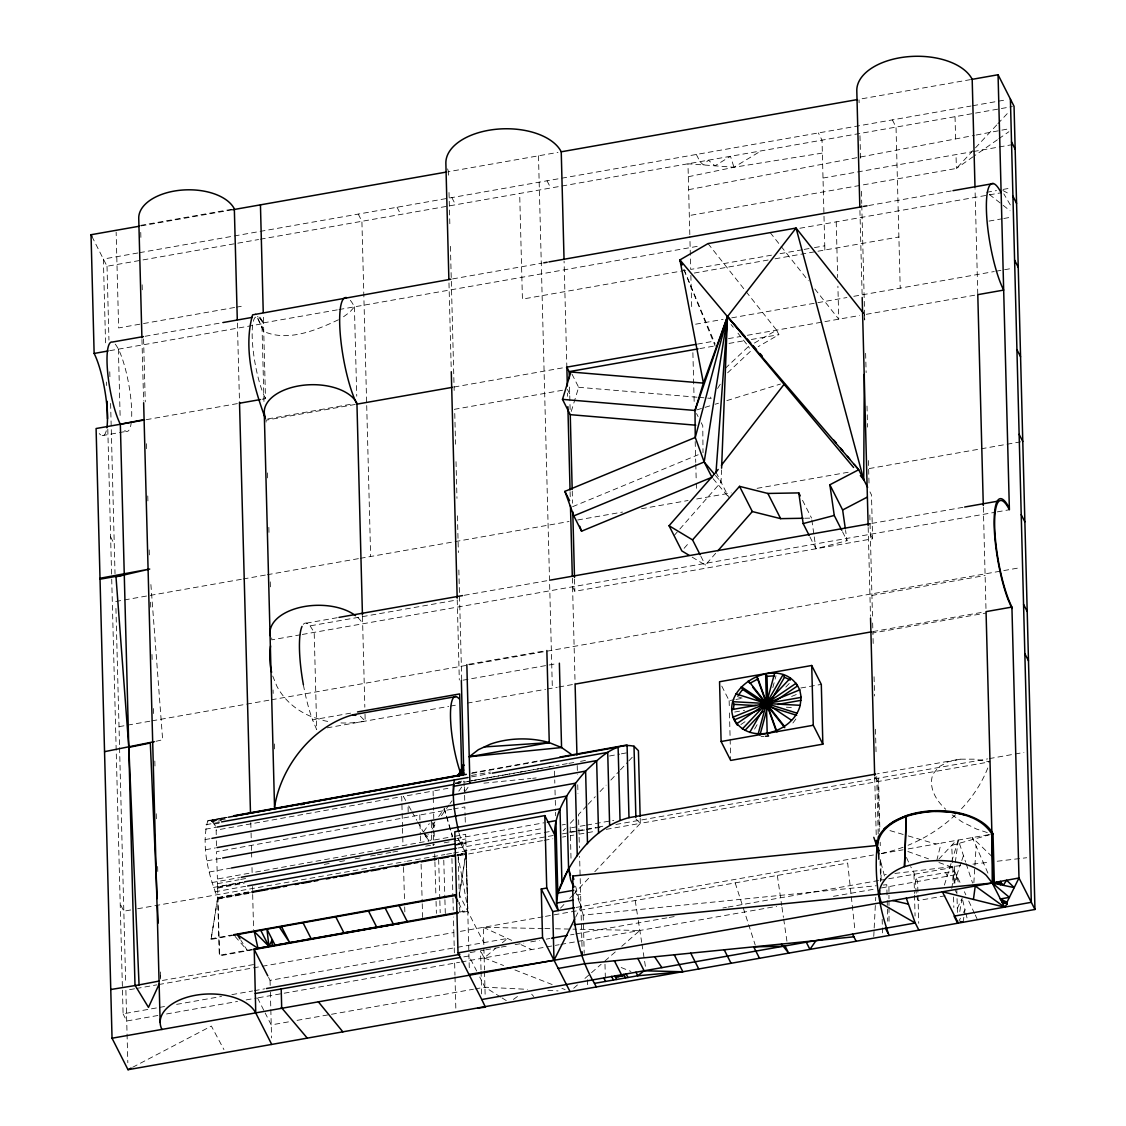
<?xml version="1.0" encoding="UTF-8"?>
<svg xmlns="http://www.w3.org/2000/svg" width="1126" height="1126" viewBox="0 0 1126 1126"><rect width="100%" height="100%" fill="white"/><g stroke="black" fill="none" stroke-linecap="round" stroke-linejoin="round"><path stroke-width="0.75" stroke-dasharray="5 3.75" d="M864.599 319.883L864.627 314.618M469.556 781.233L464.362 782.162L463.813 781.43M674.066 535.624L721.048 482.111L721.527 469.908M233.997 935.199L211.069 939.422L217.599 897.886C208.211 873.987 201.132 846.161 207.705 820.924L227.227 816.927M873.762 936.452L874.1 929.654M874.184 927.951L875.493 902.447M875.578 900.744L875.747 897.338M973.863 882.798L974.82 867.104M974.933 865.373L976.115 846.203M951.808 888.4L958.296 840.08L965.615 862.108M963.068 922.222L964.996 909.695L962.547 899.674M211.069 939.422L217.698 898.506L250.451 892.608M459.07 833.324L465.882 853.17L459.352 894.706L483.758 942.631L484.49 969.979M459.352 894.706L465.981 853.789L457.142 836.393M959.774 911.511L962.139 898.013M988.656 834.69L941.153 843.092L936.466 861.672L952.779 867.47L960.76 883.952M772.816 687.592L776.025 675.755M571.248 411.44L578.665 387.302L571.684 373.522M944.404 885.078L951.09 863.417M951.611 861.742L958.296 840.08M953.835 883.558L961.21 862.22M961.773 860.574L963.476 855.661M957.311 908.527L961.449 899.505M575.555 917.324L580.946 906.585L579.609 856.337M958.902 921.082L960.422 918.239M963.476 912.539L964.996 909.695M754.589 729.057L758.108 722.962M717.572 388.456L720.302 384.191M465.221 791.297L468.064 787.243M423.517 831.861L429.302 823.669M434.932 821.881L433.074 824.528L433.299 833.296M438.676 816.575L444.277 808.623L452.694 836.646L434.34 839.954L433.496 807.511M251.999 867.541L252.125 872.692L429.231 840.869L426.275 837.251L428.204 834.521M432.06 829.06L436.789 822.346M441.448 815.717L449.077 804.907M450.048 803.542L451.99 800.783M458.789 791.156L462.687 785.667M792.901 722.991L796.476 718.219M350.327 300.346A58.819 12.541 80 0 1 354.409 306.835L349.848 312.099L342.487 317.546M684.115 548.306L689.844 541.789M692.124 557.117L705.34 565.083L715.657 553.33M996.721 124.958L956.382 168.45L689.323 215.545M997.875 123.719L1009.431 111.263M938.817 859.166L956.312 840.432M586.899 805.611L578.511 814.548L579.397 847.808M588.096 804.33L595.288 796.673M600.074 791.564L606.07 785.174M610.855 780.065L619.244 771.127M620.44 769.846L627.632 762.175M628.829 760.909L632.418 757.066M563.183 830.833L565.491 828.384M573.697 819.658L570.094 823.486L571.093 861.517M573.204 894.677L589.982 876.844M594.781 871.749L640.328 823.359L990.021 761.809L974.567 759.177L960.239 759.177L877.421 773.801M560.495 908.147L565.097 903.263M569.7 898.393L571.994 895.944L580.58 894.438M785.807 687.099L790.607 682.004M725.327 368.315L748.494 346.498L737.614 332.747M727.607 372.819L750.775 350.988L748.494 346.498M573.711 988.234L577.455 984.954M584.943 978.424L601.157 964.264M604.901 960.985L615.26 951.949M621.735 946.304L639.85 930.484L578.3 929.246M461.21 961.97L484.18 957.916L495.834 948.176M502.323 942.772L507.502 938.451L457.522 947.29M513.4 999.409L519.016 995.384M997.355 139.793L974.581 155.712M998.79 138.779L1008.854 131.742M973.174 156.697L956.382 168.45L956.016 154.586M740.894 724.525L747.974 719.697M688.31 176.726L733.969 167.267L761.007 150.912M754.406 343.05L776.588 330.143L778.868 334.647L758.178 346.681M338.363 319.798C316.082 330.312 287.749 342.135 263.766 331.438L255.701 313.647M132.657 1067.279L211.378 1026.067L223.933 1049.587M572.655 506.672L698.19 454.763M791.62 696.445L797.982 693.841M696.67 409.963L713.434 404.769M715.123 404.248L718.472 403.221M726.847 400.617L780.501 384.036M990.247 834.577L951.681 845.401L952.357 858.983M809.918 536.877L815.942 548.77L847.033 540.649L845.57 530.43M881.461 853.48L891.201 851.101A125.845 100.636 -26.9 0 0 903.502 847.076M155.979 741.288L162.651 739.768L150.645 581.241M960.239 759.177L948.008 761.838L938.704 766.947L932.961 774.167C928.049 787.243 936.142 800.685 945.727 809.256M459.675 912.074L467.586 910.582L465.981 853.789L457.367 855.352M688.648 189.661L858.772 157.33M860.489 157.007L974.412 135.359M976.115 135.036L1009.642 128.66M555.962 765.68L559.129 765.075M205.706 849.75L215.376 847.92M908.203 848.905L941.153 843.092M580.537 761.345L585.647 760.402M609.476 756.01L619.694 754.124M621.397 753.815L628.195 752.562M252.576 949.823L219.584 955.875L217.614 886.95L244.046 882.094M217.67 888.132L244.117 883.263M217.98 898.365L250.971 892.299M217.98 899.083L250.985 893.031M881.348 887.935L956.41 874.635L958.859 884.656M455.397 783.612L463.996 782.049M217.614 886.95L217.402 879.026L250.479 872.988M217.571 883.643L239.036 879.73M240.683 879.434L245.637 878.533M217.67 887.33L244.089 882.517M458.015 843.67L544.069 828.187M217.951 897.521L250.971 891.496M542.436 840.672L458.169 855.844L459.464 900.645M472.061 772.83L539.227 760.754M208.282 820.699L227.241 817.293M207.705 820.924L226.678 817.518M471.512 773.421L538.777 761.331M211.055 820.826L226.579 818.025M211.899 821.445L227.41 818.644M209.985 820.038L212.744 822.064L221.358 820.516M471.414 775.476L490.443 772.056M206.044 824.696L221.569 821.896M471.569 776.87L490.528 773.463M214.123 824.105L221.02 822.867M458.254 781.796L461.702 781.177M455.185 782.978L463.954 781.585M471.287 780.923L476.481 779.98M478.212 779.671L492.062 777.179M493.793 776.87L507.643 774.378M509.374 774.069L523.224 771.577M524.941 771.268L538.791 768.777M540.522 768.467L554.372 765.976M205.439 829.2L217.515 827.019M216.234 834.662L216.164 830.115L401.729 796.645L402.475 826.597M434.735 790.719L447.881 788.341M205.016 839.616L211.913 838.363M451.737 809.256L216.53 851.65L217.402 879.026M207.156 860.799L220.949 858.322M209.281 871.988L231.689 867.963M454.313 836.365L465.685 834.31L469.317 968.979M211.913 882.573L239.5 877.604M456.748 838.476L543.942 822.796M432.553 844.922L434.467 844.584M453.947 841.08L465.854 838.926M324.246 864.388L329.397 863.459M339.672 861.615L344.823 860.686M355.112 858.842L360.25 857.913M370.538 856.07L375.676 855.141M377.393 854.831L384.248 853.607M385.965 853.297L391.102 852.368M392.819 852.058L399.674 850.834M444.207 842.825L450.71 841.657M213.447 887.457L242.752 882.179M458.282 843.36L461.73 842.727L461.787 845.598M562.24 824.908L565.379 824.345M454.96 844.613L465.953 842.614M214.883 891.82L245.918 886.232M458 848.033L542.563 832.832M544.28 832.522L551.191 831.284M217.599 897.886L250.352 891.989M457.269 854.718L465.882 853.17M457.972 855.141L466.277 853.649M544.168 840.362L552.824 838.8M210.97 938.803L231.66 935.073M251.844 949.471L219.288 955.298L217.698 898.506M425.698 846.161L430.751 845.26M466.248 852.79L457.747 854.324L467.811 908.668L466.277 854.367M140.553 225.397L232.632 209.14M141.172 225.89L232.786 209.732M448.556 175.163L448.472 171.687L557.989 152.376M970.471 79.622L859.011 99.285L859.11 102.748M137.822 252.984L103.381 259.05L105.619 345.274M139.54 252.674L232.533 236.277M234.264 235.967L258.375 231.717M260.092 231.407L971.048 106.013M972.765 105.717L1006.982 99.679M91.896 236.432L107.026 266.257L258.586 239.528M260.303 239.219L1012.373 106.576M823.007 178.049L971.808 151.813M973.413 151.531L1013.344 144.466M234.602 307.482L118.638 327.933L116.147 232.153M236.333 307.173L241.527 306.258M452.624 278.91L542.042 263.146M868.723 205.523L951.259 190.956M145.184 336.266L222.948 322.557M986.643 192.307L996.482 190.576M1003.041 189.421L1011.232 187.986M337.265 309.861L263.512 322.866L262.048 327.582L263.977 402.024M338.982 309.566L699.401 245.989M799.854 228.268L1001.127 192.771M109.729 350.693L263.54 323.57L263.287 314.196M685.565 270.339L522.422 299.108L519.677 193.475M771.493 255.18L690.717 269.424L689.858 236.404M780.079 253.674L802.43 249.733M804.147 249.423L812.733 247.903M814.45 247.607L824.767 245.792L822.022 140.145L818.363 132.952M694.263 273.055L768.157 260.022M775.04 258.811L816.28 251.534M817.997 251.225L898.886 236.995M989.036 221.09L1002.154 218.782M1003.801 218.486L1011.992 217.051M146.267 419.674L237.839 403.53M262.034 399.251L265.497 398.646L263.54 323.57L260.373 318.559L257.502 316.448M695.601 324.204L723.103 319.348M731.703 317.842L846.907 297.531M853.789 296.321L994.286 271.535M995.989 271.225L1011.387 268.509M102.114 435.649L117.709 432.891M119.44 432.581L126.379 431.371M267.735 418.928L353.494 403.798M355.239 404.459L266.046 420.195L266.186 425.459M454.074 387.02L566.857 367.132L564.084 261.133M697.501 344.092L714.7 341.051M728.452 338.63L740.486 336.505M747.368 335.295L859.448 315.533M866.33 314.309L977.79 294.66L975.032 188.661M699.795 348.596L715.263 345.865M729.015 343.43L744.483 340.699M751.366 339.489L778.868 334.647M562.55 390.243L454.651 409.273L455.566 444.207M115.753 601.467L241.471 579.285M243.188 578.975L265.581 575.034M267.298 574.724L358.575 558.623M360.292 558.327L569.024 521.507M577.652 519.987L622.509 512.077M641.496 508.727L688.07 500.507M696.698 498.987L731.196 492.906M757.08 488.332L848.511 472.202M869.216 468.557L1021.043 441.772M306.371 623.142L337.279 617.695M464.32 595.288L548.573 580.425M871.82 523.407L964.672 507.024M303.274 624.353A58.819 12.541 80 0 1 310.1 625.873L457.226 599.919L459.309 680.005M300.614 634.754L271.774 639.85L271.633 634.571M302.317 634.459L995.595 512.189M997.312 511.88L1009.389 509.754M572.571 586.801L574.851 591.291L872.622 538.777L871.482 494.919L869.962 491.907M468.543 664.326L545.153 650.814M119.018 726.664L125.943 725.44M127.674 725.13L150.166 721.161M151.897 720.851L269.607 700.09M271.338 699.795L1020.832 567.574M871.932 595.443L985.109 575.485M463.067 680.174L547.32 665.311M549.052 665.002L557.637 663.481M303.401 684.819A58.819 12.541 80 0 0 312.549 719.88L350.636 713.152M327.117 727.846L448.697 706.41M450.4 706.101L457.212 704.904M467.262 703.131L545.547 689.323M547.236 689.028L557.229 687.268M558.848 686.973L573.472 684.397M872.875 631.587L984.335 611.939M873.185 643.481L872.917 632.981L986.08 613.023M721.766 686.1L729.141 700.654L734.265 699.753M735.968 699.443L742.794 698.247M800.825 688L821.304 684.397M734.673 712.04L744.61 710.281M467.417 781.444L472.526 780.529M474.229 780.219L487.882 777.799M489.585 777.503L503.223 775.068M504.927 774.772L511.753 773.562M513.456 773.252L518.565 772.352M520.268 772.042L527.095 770.831M528.798 770.522L535.624 769.311M537.327 769.016L550.966 766.581M456.114 783.626L461.069 782.753M453.37 808.961L464.827 806.934L465.094 815.491M130.729 909.963L123.818 911.187L120.215 904.009M137.625 908.752L405.191 861.559M406.908 861.263L444.883 854.564M446.614 854.254L451.793 853.339M615.922 824.457L987.572 758.896M989.304 758.6L1023.914 752.45M570.418 835.689L573.866 835.084M579.045 834.169L596.062 831.157M606.281 829.355L640.328 823.359L640.187 818.166M576.076 907.443L873.523 854.972M134.515 988.797L125.887 990.317L127.829 1062.747M136.246 988.501L156.95 984.842M158.682 984.546L260.528 966.601M262.245 966.291L453.848 932.525L453.454 917.028M460.407 931.371L543.745 916.677M545.477 916.367L847.667 863.037L850.932 893.256L831.903 896.606M268.537 977.368L270.057 980.352L454.228 947.867L453.848 932.525M111.713 579.045L123.086 1013.836L164.523 1006.517M176.613 1004.378L221.512 996.454M231.872 994.624L252.59 990.979M254.321 990.669L264.68 988.839M470.161 952.568L477.072 951.357M483.983 950.133L480.52 950.738L481.013 969.683M485.714 949.823L492.639 948.599M494.37 948.303L499.564 947.388M501.295 947.079L508.234 945.854M515.159 944.63L523.815 943.109M530.74 941.885L539.396 940.365M546.321 939.14L549.784 938.521M570.558 934.862L574.021 934.256M575.752 933.947L667.521 917.76M669.252 917.451L676.177 916.226M722.92 907.992L726.383 907.373M728.114 907.063L812.958 892.102L876.281 885.74M813.394 892.045L878.505 880.56M880.222 880.265L885.36 879.364L880.49 860.799M888.738 878.759L952.779 867.47L952.441 860.672M157.893 1015.497L126.717 1021L123.086 1013.836M166.549 1013.963L237.558 1001.436M246.214 999.902L256.615 998.072M258.347 997.763L459.563 962.266M481.252 952.174L484.18 957.916L559.129 944.714M560.847 944.404L576.301 941.688M578.018 941.378L776.644 906.36M945.108 895.789L918.126 900.547C913.467 889.793 918.647 876.675 910.554 866.64M288.439 1021.887L271.225 1024.927L265.145 1012.95M297.053 1020.367L329.749 1014.582M331.48 1014.287L473.455 989.219M585.084 825.372L573.261 827.441A43.689 9.318 80 0 0 570.952 828.356M586.773 825.077L613.783 820.333M569.263 832.114L596.175 827.399M597.864 827.103L604.592 825.921M453.525 853.044L553.725 835.408M562.367 833.887L584.83 829.932M586.562 829.637L602.1 826.892M562.564 837.082L565.702 836.519M881.503 853.578L903.066 849.806M463.799 956.875L468.979 955.974L476.664 971.006M850.932 893.256L876.183 888.836M475.088 988.938L484.94 987.192L527.447 989.346M455.157 845.288L465.953 843.416M162.397 980.465L254.462 964.419M562.296 764.484L567.237 763.639M568.883 763.358L573.838 762.527M467.797 911.413L459.816 912.707L459.521 902.362M689.816 234.672L687.972 163.777L733.969 167.267L822.36 153.08M881.151 879.913L881.039 875.099L886.232 874.48M894.903 873.438L960.788 865.584M972.92 864.135L990.261 862.08M997.2 861.249L1026.673 857.731M575.597 886.204L583.198 915.128L812.958 892.102M883.277 885.036L886.767 884.684L887.133 898.604M483.899 783.161L530.923 778.474M532.668 778.305L536.159 777.953M761.035 736.559L764.047 736.362M804.696 518.227L811.565 518.101L813.999 535.146M483.758 942.631L483.35 927.331L543.14 928.542M544.9 928.57L553.682 928.753M555.442 928.781L576.54 929.217M547.855 990.373L558.06 990.894M786.356 707.198L794.801 707.649M578.665 387.302L697.219 397.239M698.965 397.379L711.168 398.407L709.619 395.353M889.976 830.608L906.557 835.436M908.218 835.928L936.058 844.036M737.291 696.572L745.313 699.105M987.277 832.578L976.411 829.003L961.9 821.797L952.146 814.914M907.837 851.509L928.514 858.842M484.18 957.916L503.603 965.517M514.934 969.965L552.162 984.532M561.874 988.332L565.111 989.599M621.172 967.515L630.926 971.428M483.35 927.331L512.034 940.534M521.085 944.7L531.655 949.556M1002.9 190.519L1010.416 194.559M500.634 997.045L484.94 987.192L479.746 977.016M502.055 997.946L509.191 1002.422M989.388 194.488L1001.774 204.242M1003.153 205.326L1010.036 210.759M992.105 856.633L972.343 837.589L988.065 873.424M635.937 818.968L640.328 823.359M360.362 716.192L365.204 721.133A95.668 76.498 -26.9 0 1 337.617 722.723M531.683 994.174L533.794 996.594M235.095 936.452L247.227 950.302L240.908 940.309M259.022 317.574L263.512 322.866L259.43 316.378M715.432 475.397L721.048 482.111M713.054 478.62L727.692 496.059M424.544 833.127L430.737 840.714M770.198 232.618L779.994 244.975M781.078 246.355L808.285 280.712M814.816 288.946L838.757 319.179L837.899 286.159M708.029 243.582L745.032 290.297M746.116 291.662L776.588 330.143M731.084 324.513L733.265 327.258M462.814 847.512L457.902 838.406M212.744 822.064L215.516 826.146L216.164 830.115M874.916 776.743L877.956 781.571L879.265 831.495M310.1 625.873L314.196 632.362L316.73 729.69L312.549 719.88M1010.318 204.918L1003.815 193.841M405.712 800.53L403.375 796.363L433.088 791.029L433.214 795.969M411.173 810.284L408.048 804.696L408.217 814.014M411.961 811.677L416.789 820.305M417.619 821.783L423.193 831.734M423.967 833.113L428.387 841.023M431.23 820.924L433.989 826.315M458.592 902.77L463.067 911.469M424.206 833.212L426.275 837.251M257.53 997.988L264.385 1011.458M892.369 119.891L896.029 127.097L900.223 288.143M696.332 154.473L699.992 161.665L703.426 164.959L708.353 160.188L714.982 165.832L730.492 156.289L733.969 167.267M870.342 534.273L872.622 538.777M842.515 531.754L847.033 540.649M802.542 500.324L811.565 518.101M955.101 890.117L956.312 892.51M945.587 872.636L947.402 876.225M696.544 413.538L698.106 416.592M701.202 422.714L702.765 425.769L703.018 452.765M716.023 472.202L728.818 497.396M547.039 180.807L550.698 188M700.836 556.188L705.34 565.083M569.714 393.875L567.434 389.385L567.617 396.31M451.864 197.585L455.509 204.791M397.056 207.254L400.715 214.461M358.265 214.095L361.91 221.301L366.654 403.812M110.615 536.877L114.261 544.097M964.391 891.722L965.841 894.832M968.74 901.039L974.539 913.467M975.271 915.016L977.438 919.675M263.766 331.438L256.911 316.702L255.109 317.391A45.364 9.67 80 0 0 253.505 353.029A45.364 9.67 80 0 0 265.497 398.646L265.511 399.336M906.472 857.463L909.878 865.12M684.003 269.635L715.165 344.049M683.932 269.691L715.193 346.132M272.717 676.022L276.897 686.241A95.668 76.498 -26.9 0 0 312.226 716.981L324.499 720.753A95.668 76.498 -26.9 0 0 329.327 721.696M966.15 863.712L972.568 883.051M735.179 882.883L755.236 945.066M574.893 890.061L580.946 906.585L582.015 946.586M447.599 168.886L448.472 171.687M444.277 808.623L446.163 815.266M446.642 816.927L452.342 836.857M965.812 913.031L967.445 919.703M635.219 900.533L638.048 918.83M638.301 920.505L641.679 942.349M641.947 944.052L645.62 967.783M781.951 907.162L783.443 917.38M783.696 919.083L786.933 941.223M777.32 875.451L781.697 905.473M814.239 536.849L815.942 548.77M851.312 896.676L855.028 930.963M160.455 975.51L160.61 979.015M465.151 817.195L465.362 824.049M443.771 860.165L444.869 898.041M444.911 899.758L445.361 915.241M438.661 859.349L439.802 898.928M439.844 900.645L440.196 912.693M434.903 861.756L435.861 894.438M436.058 901.321L436.395 913.369M421.096 864.233L422.194 902.053M422.236 903.77L422.686 919.238M403.558 867.4L404.501 900.012M404.698 906.88L404.839 912.032M402.517 828.328L402.981 845.584M270.057 980.352L270.198 985.447M270.381 992.231L271.563 1037.919M250.788 822.571L250.971 829.426M251.534 850.397L251.267 840.601M251.577 852.115L251.802 860.686M983.336 507.291L986.052 611.629M955.031 116.696L955.622 138.934M956.41 874.635L956.65 883.305M956.833 890.244L956.917 893.706M957.058 898.647L957.452 913.453M954.918 883.178L954.595 871.045L915.79 877.886L917.62 881.475L917.943 893.622M952.779 867.47L953.187 883.122M953.567 897.028L953.835 907.472M917.986 895.353L918.717 923.306M913.96 874.297L914.467 893.439M914.523 895.17L915.072 916.043M887.189 900.35L887.738 921.209M878.547 778.249L879.885 830.129M880.194 842.234L880.279 845.696M880.645 859.532L881.039 875.099M882.165 919.21L882.348 926.163M882.39 927.894L882.573 934.847M880.025 860.827L880.588 881.7M859.968 135.725L860.545 158.287M861.404 191.265L861.728 203.412M861.77 205.143L864.754 319.883M865.627 353.297L866.133 372.622M867.006 406.036L867.555 427.12M868.428 460.534L869.019 483.378M869.835 514.976L870.018 522M870.06 523.745L872.467 616.105M872.65 622.988L872.917 632.981M874.072 676.74L874.578 695.995M875.451 729.254L876.056 752.013M876.704 776.518L878.224 835.126M859.926 210.463L862.15 295.758M868.174 527.447L870.482 616.218M874.705 777.278L876.267 836.815M836.224 221.864L837.674 277.475M729.141 700.654L729.282 705.918M729.465 712.955L730.647 758.657M690.871 275.377L691.758 309.467M692.884 352.677L694.207 403.192M695.192 441.505L695.741 462.406M695.784 464.151L696.248 481.576M696.29 483.307L696.515 492.02M604.986 964.25L605.38 978.888M587.533 979.719L587.702 986.686M569.531 387.034L570.164 411.201M572.247 491.049L572.557 503.209M574.541 579.2L574.851 591.291M583.198 915.128L584.211 953.356M570.094 491.766L570.277 498.705M572.346 578.159L575.105 684.115M577.216 765.469L577.455 774.238M577.737 784.752L577.962 793.52M538.481 155.81L552.345 688.127M554.513 771.127L554.822 783.147M555.005 790.002L555.231 798.587M555.287 800.304L555.554 810.593M555.597 812.31L555.695 815.745M484.532 971.696L485.193 996.946M481.055 971.414L481.661 994.638M449.007 192.518L449.921 227.227M450.414 246.327L454.172 390.44M456.016 461.674L456.973 498.368M457.438 515.835L458.381 552.528M458.845 569.995L461.702 679.668M463.968 780.994L464.222 790.987M448.978 282.95L451.245 369.99M451.92 858.505L452.905 896.38M452.962 898.098L453.271 910.146M454.228 947.867L454.369 952.962M454.637 963.138L454.96 975.186M455.003 976.904L455.917 1011.838M434.706 853.775L434.833 858.434M433.341 835.042L433.623 845.57M431.272 822.684L431.554 833.198M431.596 834.957L431.779 841.966M419.787 814.886L420.308 834.324M420.35 835.942L420.533 842.431M366.71 405.571L370.637 556.497M354.409 306.835L356.745 396.183M362.488 616.781L364.838 707.227M365.021 714.18L365.204 721.133M267.425 472.906L267.608 479.929M268.847 527.376L268.973 532.654M270.254 581.861L270.395 587.125M273.069 689.957L273.168 693.433M274.477 743.934L274.617 749.156M251.07 832.86L251.225 839.053M252.506 886.472L252.59 889.61M252.674 894.494L253.589 929.626M237.389 323.063L239.458 400.392M140.75 232.392L140.933 239.374M142.143 284.794L142.369 293.534M143.579 338.954L145.268 401.855M146.38 443.7L146.563 450.653M147.773 495.933L147.999 504.631M149.209 549.896L149.392 556.863M150.602 602.185L150.828 610.897M151.982 654.487L152.221 663.2M153.432 708.535L153.657 717.262M154.825 761.007L155.008 768.045M156.232 813.746L156.415 820.784M157.64 866.485L157.823 873.523M160.455 971.963L160.638 979.001M141.96 339.531L143.593 400.983M118.385 349.173L120.158 417.267M107.026 266.257L108.955 340.108M109.771 371.763L109.954 378.8M110.601 403.418L115.021 573.641M115.936 608.42L119.525 745.989M119.567 747.748L125.704 983.294M106.576 382.024L106.66 385.528M107.8 429.175L111.671 577.286M824.767 245.792L824.865 250.014M433.257 797.616L433.454 805.864M464.475 787.046L464.602 793.675M464.63 795.336L464.771 803.612M216.333 840.784L216.474 848.54M888.935 886.542L888.977 898.759M888.977 900.504L889.005 905.754M889.005 907.5L889.061 924.953M357.801 617.541A47.236 26.517 -1.5 0 1 362.671 623.818M987.769 768.031A125.845 100.636 -26.9 0 1 959.985 810.354M955.467 814.816A125.845 100.636 -26.9 0 1 908.049 845.288M131.348 421.771A45.364 9.67 80 0 1 123.494 429.259M115.232 344.162A45.364 9.67 80 0 1 131.517 419.885M106.266 430.794A45.364 9.67 80 0 1 99.243 433.538"/><path stroke-width="1.5" d="M860.348 475.58L863.726 479.62L864.289 374.296M252.632 891.187L252.632 892.735M458.69 831.804C454.918 814.928 451.568 797.264 454.341 779.966L468.12 777.489M233.997 935.199L254.265 931.498L268.945 946.403L272.056 945.798L272.295 939.689L268.945 946.403L253.378 949.204M721.597 468.177L727.466 316.603L796.068 228.057L863.529 313.239M211.913 838.363L453.299 794.886L453.736 784.47L217.515 827.019M689.182 555.343L681.835 550.924L669.055 525.729L716.023 472.202L727.466 316.603L679.935 259.923L708.029 243.582L796.068 228.057L863.726 479.62M737.333 725.13C711.519 689.112 781.894 649.857 799.685 689.9M733.406 709.155L733.997 704.383L732.632 701.681L800.192 705.312L801.163 697.374L799.784 689.844L733.026 717.149C746.496 746.608 793.197 733.35 800.192 705.312M574.443 907.725L558.2 910.596L556.54 903.08L554.639 830.664C556.328 807.595 570.868 787.947 585.604 771.099C598.568 759.163 614.599 741.809 634.008 746.242L638.414 750.69L640.145 816.434M547.363 822.191L555.906 820.643L557.806 893.073L556.54 903.08L572.937 900.181M973.441 899.435L975.243 885.993L1004.547 907.134L1031.317 902.306L1010.402 99.074M867.639 487.333L858.702 469.725L727.466 316.603L695.263 437.465L564.886 491.386L573.81 515.891L581.565 531.19L711.942 477.283L704.172 461.984L727.466 316.603L744.891 336.364M462.913 767.974L463.546 764.85L458.282 775.307L456.002 776.208L228.395 817.209M462.828 768.284L463.546 764.85L460.548 772.886M859.828 207.001L856.802 90.798A58.819 33.006 -1.5 0 1 907.148 56.779A58.819 33.006 -1.5 0 1 972.188 79.327L998.058 74.752L1014.047 106.28L1034.963 909.47L889.104 935.439C877.717 904.22 873.255 869.863 878.294 836.97C889.385 817.462 913.819 812.353 934.524 811.058L934.974 811.339C955.425 811.424 980.155 815.323 991.922 834.099L993.231 882.798L992.273 883.023L112.037 1038.214L96.09 428.527L144.536 419.984M877.661 845.542C878.59 830.298 893.242 821.262 906.233 816.603L904.474 866.64C892.397 871.045 879.772 880.321 878.942 894.199L881.137 902.559M758.164 733.955L774.66 673.052M759.994 734.954L767.777 706.199L766.412 703.497M461.871 770.789L463.546 764.85M572.191 489.317L570.249 414.664L562.493 399.364L570.91 372.002L703.412 383.107L727.466 316.603L853.592 467.487M727.466 316.603L694.995 410.469L695.263 437.465L704.172 461.984L714.306 474.06M573.19 890.37L557.806 893.073C569.193 860.095 594.021 826.765 628.984 817.673L875.704 774.111M557.806 893.073L568.588 868.554L566.631 796.082L222.681 857.998M159.245 983.885L148.477 1007.376L134.993 985.236L120.341 424.249A45.364 9.67 80 0 1 107.716 372.959A45.364 9.67 80 0 1 112.347 342.051L143.452 336.575M957.719 923.334L954.074 916.156L1004.547 907.134L1007.066 904.065L1006.968 902.25L1018.988 877.984L1011.922 607.069A58.819 12.541 80 0 1 994.68 526.912A58.819 12.541 80 0 1 1009.389 509.754L998.058 74.752M554.639 830.664L555.808 836.998L544.815 815.604L454.805 831.79L458.015 952.892L468.951 974.426L554.006 960.281L574.795 918.858M749.705 732.449L783.119 674.558L784.484 677.261L790.339 680.034M771.296 700.105L784.484 677.261M738.177 695.375L742.653 689.408L741.274 686.705L791.536 720.288M716.023 472.202L718.163 469.443M721.372 465.305L784.456 383.853M1000.507 884.74L1001.563 883.46L1000.479 881.377L993.231 882.798M700.09 554.71L692.56 539.889L739.543 486.362L767.862 493.455L798.784 492.906L800.276 495.876M717.952 550.727L752.323 511.556L780.656 518.65L802.979 518.256M742.372 728.958L790.438 678.035M744.948 730.394L762.978 711.294M883.98 828.863L893.157 821.783L905.374 815.97A59.411 33.301 -1.5 0 1 993.019 833.817L994.314 882.517L995.018 883.6L996.679 882.066L997.763 884.163L1000.479 881.377L1018.988 877.984L1034.963 909.47M234.138 816.04L457.142 775.758L463.687 770.029L458.282 775.307L234.124 815.688M889.104 935.439L856.14 941.252L853.888 936.804L814.478 940.759L644.114 970.781L637.766 975.778L594.472 983.364C575.161 951.16 571.952 912.764 572.923 876.014L876.492 845.57L878.716 854.057L878.857 859.279M559.369 663.186L561.564 747.551L469.232 756.742L478.409 749.663L490.457 744.117A58.819 33.006 -1.5 0 1 549.263 742.625L561.564 747.551L571.065 754.153M736.685 723.751L796.124 683.243L797.49 685.945L774.857 701.371M776.152 730.774L756.658 676.219L758.037 678.922L749.733 683.383L748.354 680.681L784.456 726.312M574.204 924.657L992.273 883.023L1009.389 897.366L1000.409 898.956L1006.968 902.25L1005.11 903.235L1002.027 902.165L992.273 883.023L986.235 875.31A57.173 32.035 -1.5 0 0 921.518 862.122L904.474 866.64L906.346 816.406C924.939 810.509 945.164 809.594 964.039 814.745M841.769 530.276L834.253 515.455L829.862 484.785L858.702 469.725L854.198 464.348M845.33 528.727L842.642 509.979L866.921 497.298M112.037 1038.214L128.012 1069.7L131.109 1068.081M457.142 775.758L463.757 772.9L456.565 775.983L463.799 774.336L461.35 680.47M573.81 515.891L704.172 461.984M734.405 719.852L759.825 709.45M993.019 833.817L991.922 834.099L986.052 611.629L1011.922 607.069M798.784 492.906L803.162 523.576L834.253 515.455M463.799 774.336L456.002 776.208L466.347 774.35M456.044 696.586L352.832 714.799C312.606 726.157 280.909 766.426 274.533 807.173L264.258 412.412M104.577 751.661L154.304 741.668M110.742 989.515L139.061 984.898L128.828 747.382L150.321 743.005L157.105 898.59M120.341 424.249L144.029 419.646M240.007 938.873L237.29 934.594L257.995 948.373L254.265 931.498L454.862 895.522L457.846 901.321M139.061 984.898L159.019 981.084M468.951 974.426L481.787 999.522L644.114 970.781L682.877 971.766L856.14 941.252M997.763 884.163L1001.563 883.46L1003.252 885.303L1006.644 880.25L1014.23 887.598L992.273 883.023L991.964 835.196M458.282 912.989L254.237 949.528L255.757 1013.006L271.732 1044.421L682.342 971.738L637.766 975.778L635.937 972.188M255.25 993.512L460.365 957.48M806.272 942.209L809.932 949.387L816.012 940.604L915.255 922.996L918.9 930.175M461.716 774.688L458.282 775.307L459.352 776.11M559.904 757.038L627.069 744.962L628.984 817.673M540.494 761.021L618.104 747.059L620.018 819.742M300.712 804.682L304.161 804.063M221.569 821.896L454.341 779.966M492.259 773.154L607.716 752.393L609.63 825.048M453.426 786.342L596.639 760.599L598.553 833.198M453.299 794.886L585.604 771.099L587.505 843.67M216.994 847.611L575.358 783.217L577.272 855.718M231.689 867.963L559.988 808.862L561.902 881.32M241.217 877.295L455.031 838.786M244.483 881.869L454.834 843.979M247.65 885.923L456.283 848.342M252.083 891.679L455.537 855.028M252.182 892.299L267.692 889.512M271.141 888.878L279.769 887.33M283.217 886.711L286.666 886.092M295.279 884.543L298.728 883.91M302.176 883.291L310.804 881.742M314.253 881.123L317.701 880.504M326.315 878.942L329.763 878.322M333.212 877.703L336.66 877.084M340.108 876.464L348.736 874.916M352.185 874.283L360.799 872.734M364.247 872.115L367.695 871.496M371.144 870.877L379.772 869.314M383.22 868.695L386.668 868.076M395.296 866.527L398.745 865.908M402.193 865.289L410.807 863.726M414.255 863.107L417.704 862.488M421.152 861.869L436.677 859.068M440.125 858.448L448.739 856.9M452.188 856.281L455.636 855.661M233.378 934.763L455.805 894.706M541.24 889.005L546.729 888.02L558.2 910.596L552.711 911.581L541.24 889.005L542.535 937.705L569.967 991.499M272.056 945.798L457.986 912.384M458.015 952.892L542.535 937.705M106.871 427.796A45.364 9.67 80 0 0 94.134 353.451L91.037 234.729L139.441 226.199M232.786 209.732L446.74 171.996M448.88 279.473L445.868 163.27A58.819 33.006 -1.5 0 1 496.2 129.265A58.819 33.006 -1.5 0 1 561.241 151.799L857.28 99.595M450.907 279.22L252.59 314.858C242.991 348.849 253.589 386.401 265.454 418.788M543.759 262.837L547.194 262.231M548.911 261.922L861.854 206.734M863.572 206.424L867.006 205.819M952.99 190.66L993.315 183.552M222.948 322.557L252.323 317.363M94.134 353.451L107.997 351.002M239.571 403.221L260.303 399.561M452.37 387.33L356.942 404.15A58.819 12.541 80 0 1 340.573 337.673A58.819 12.541 80 0 1 346.597 297.616M567.335 385.951L566.857 367.132L695.784 344.387M566.857 367.132L569.137 371.636L698.078 348.891M100.073 578.257L149.716 569.052L115.992 576.836L128.828 747.382M100.101 579.186L124.353 574.907M338.996 617.386L462.589 595.584M550.29 580.115L870.102 523.717M964.672 507.024L998.227 501.112M357.547 711.942L459.675 693.926L461.66 769.973M871.144 631.897L575.105 684.115L576.948 755.039M811.719 665.494L719.556 681.737L721.104 741.513L730.69 760.416L822.853 744.159L821.304 684.397L811.719 665.494L813.268 725.257L822.853 744.159M731.647 709.633L801.163 697.374M469.232 756.742L549.263 742.625L546.856 650.518M777.714 704.454L800.882 700.358M721.104 741.513L813.268 725.257M266.398 988.529L459.802 954.398M551.515 938.225L567.096 935.467M558.158 968.459L584.478 963.786L814.478 940.759M128.012 1069.7L271.732 1044.421M259.219 948.036L267.791 946.53M271.211 945.924L274.645 945.333M278.066 944.728L281.5 944.123M284.92 943.518L293.492 942.026M296.912 941.42L401.433 923.067L343.951 932.905L335.773 916.874M615.472 977.185L624.451 975.609M478.001 1007.967L485.419 1007.207L481.787 999.522M484.335 746.932L549.263 742.625M765.539 736.277L768.551 736.08L767.186 733.378L765.638 673.615L767.003 676.318L774.519 675.839M785.019 945.953L788.679 953.131L783.217 946.262L753.688 946.839L759.501 958.282M1006.968 902.25L1002.027 902.165L1004.547 907.134L942.349 891.736L958.268 923.081M733.997 704.383L755.954 705.566M562.493 399.364L694.995 410.469L703.412 383.107L679.935 259.923L681.976 264.779L679.935 259.923M570.249 414.664L695.784 425.192M352.832 714.799L355.844 715.362M618.47 976.664L614.824 975.932L616.654 979.507M892.735 900.518L908.443 904.15M960.295 921.462L963.068 922.222M735.911 693.869L796.898 713.138M796.659 715.32L767.777 706.199L784.766 727.678M1007.066 904.065L1004.561 902.179M880.025 902.756L915.255 922.996L906.261 898.126M669.055 525.729L692.56 539.889M742.653 689.408L763.597 703.398M1004.111 902.911L1000.409 898.956M747.214 339.01L750.69 342.951M753.012 345.583L756.503 349.539M759.98 353.494L762.302 356.126M281.275 1007.404L307.299 1038.144M833.93 440.196L836.182 442.87M840.686 448.247L842.938 450.935M847.442 456.297L849.694 458.986M318.376 1001.858L342.881 1031.866M752.914 687.409L766.722 704.862M781.472 944.052L783.217 946.262M468.712 974.342L469.486 975.468M654.6 956.748L661.905 967.642M279.29 926.965L289.692 942.673L281.486 926.543M622.157 976.017L614.374 960.788M623.804 974.356L625.634 977.917M611.587 976.383L613.417 979.958M399.083 905.543L407.232 921.476M385.148 908.035L393.298 923.996M368.483 911.018L376.647 927.008M885.458 928.26L888.062 933.384M852.495 934.059L853.888 936.804M731.055 963.293L724.201 949.781M698.767 968.993L690.731 953.131M682.877 971.766L674.249 954.778M626.14 973.962L627.97 977.537M603.733 977.847L605.563 981.436M303.007 922.715L311.212 938.817M275.152 945.291L266.946 929.175L268.945 946.403L260.753 930.301M267.777 975.862L254.237 949.528M1011.514 141.96L1015.173 149.167M1012.936 196.177L1016.581 203.384M1014.596 260.134L1018.228 267.298M1016.919 349.609L1020.564 356.773M1019.129 434.312L1022.76 441.476M1021.226 514.652L1024.857 521.817M1023.562 604.352L1027.193 611.502M1024.843 653.657L1028.474 660.807M829.862 484.785L842.642 509.979M803.162 523.576L809.158 535.399M767.862 493.455L780.656 518.65M739.543 486.362L752.323 511.556M564.886 491.386L569.587 500.634M637.851 958.423L644.114 970.781M594.472 983.364L596.301 986.967M91.037 234.729L91.896 236.432M1009.346 508.305L1009.107 507.77A60.663 12.935 80 0 0 994.131 520.296A60.663 12.935 80 0 0 1007.883 599.102L1011.95 608.519M878.604 850.96L873.776 837.336M573.683 887.119L570.671 879.758L568.588 868.554L570.53 875.169M620.947 974.863L621.453 976.143M579.777 526.292L581.565 531.19M758.037 678.922L776.954 731.872M572.951 883.446L573.922 886.753M878.097 847.202L878.97 850.538M572.923 876.014L573.81 879.406M157.415 905.585L158.175 923.067M972.188 79.327L974.989 186.916M983.294 505.532L977.79 294.66L1003.66 290.086A58.819 12.541 80 0 1 986.418 209.943A58.819 12.541 80 0 1 1001.127 192.771M878.632 850.623L878.716 854.057M879.702 890.582L879.786 894.058M862.192 297.503L868.132 525.687M870.539 617.963L874.663 775.533M876.352 840.32L876.492 845.57M767.003 676.318L767.636 700.921M634.008 746.242L635.88 817.237M569.137 371.636L569.306 378.477M572.782 511.851L574.499 577.483M561.241 151.799L564.042 259.402M567.884 406.697L570.052 490.021M570.46 505.63L572.304 576.428M582.156 951.794L582.255 955.27M552.711 911.581L554.006 960.281M544.815 815.604L546.729 888.02M466.84 664.636L469.908 782.809M451.287 371.721L457.184 598.173M362.445 615.035L356.928 403.192A47.236 26.517 -1.5 0 0 301.036 385.542A47.236 26.517 -1.5 0 0 264.934 416.55M281.19 988.769L281.697 1008.263M260.444 204.862L263.245 312.451M237.29 319.559L234.335 208.845A48.728 27.305 -1.5 0 0 180.441 190.224A48.728 27.305 -1.5 0 0 138.737 218.374L141.918 337.772M239.5 402.151L250.493 813.366M143.649 402.742L160.159 1022.535M107.069 401.278L107.519 418.759M403.488 864.937L403.502 865.683M434.847 859.307L434.861 860.039M270.324 635.796A47.236 26.517 -1.5 0 1 300.093 607.421A47.236 26.517 -1.5 0 1 355.549 615.655M271.619 672.306A95.668 76.498 -26.9 0 1 270.578 645.958M460.464 772.76A47.236 10.078 80 0 1 450.499 716.952A47.236 10.078 80 0 1 459.042 698.782M303.401 684.819A58.819 12.541 80 0 1 302.007 626.422M161.989 1029.558A48.728 27.305 -1.5 0 1 195.642 995.243A48.728 27.305 -1.5 0 1 255.757 1013.006"/></g></svg>
